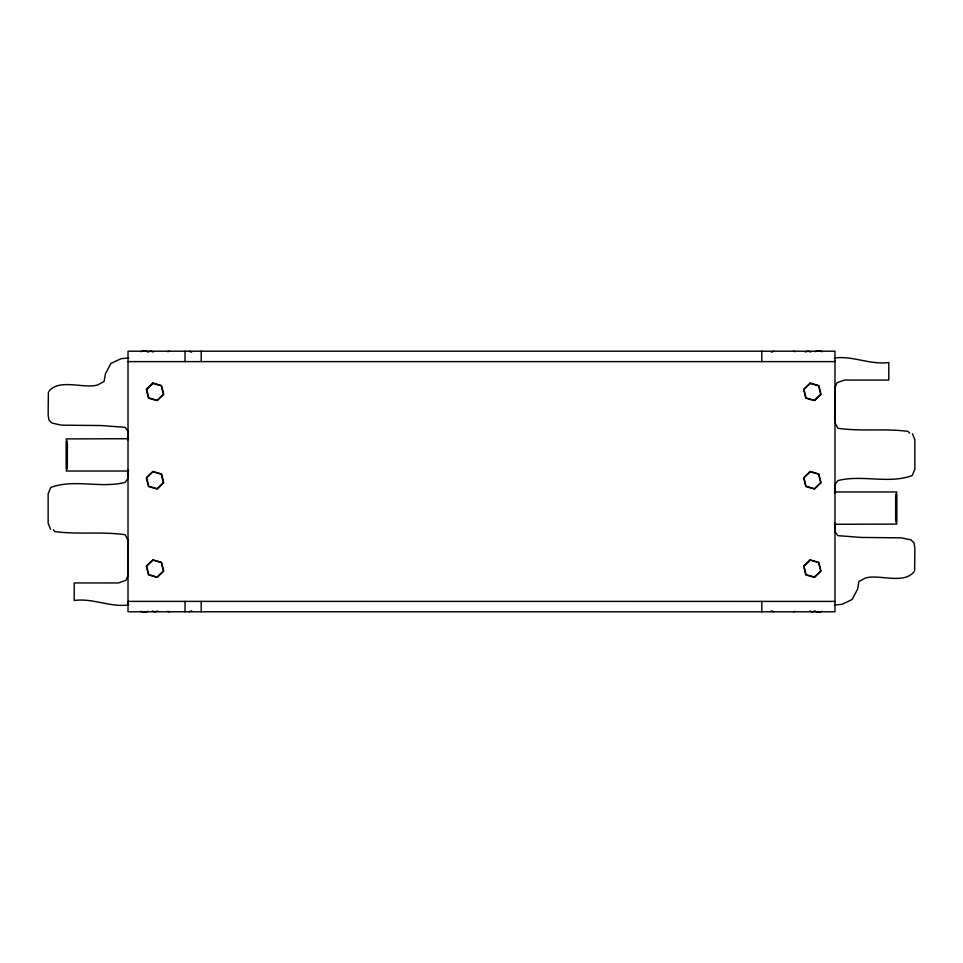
<?xml version="1.0" encoding="UTF-8"?>
<svg xmlns="http://www.w3.org/2000/svg" width="963" height="963" viewBox="0 0 963 963"><rect width="100%" height="100%" fill="white"/><g stroke="black" fill="none" stroke-linecap="round" stroke-linejoin="round"><path stroke-width="1.44" d="M201.207 611.782L201.207 601.394M127.646 440.139L127.778 431.063L125.154 427.355L101.645 425.55L61.608 425.152L52.05 423.118L49.005 420.157L48.15 415.149L48.367 392.398M835.354 522.861L835.222 531.937L837.846 535.645L861.355 537.45L901.392 537.848L910.95 539.882L913.995 542.843L914.85 547.851L914.633 570.602M50.558 487.892L48.15 493.814L48.15 523.342L50.558 529.241M912.443 475.108L914.85 469.186L914.85 439.658L912.443 433.759M48.896 391.315C59.249 378.254 83.793 388.992 97.516 385.007L104.076 381.529L105.412 373.861L110.841 363.496L121.085 358.669L128.669 358.007M914.104 571.685C903.751 584.746 879.207 574.008 865.484 577.993L858.924 581.471L857.588 589.139L852.159 599.504L841.915 604.331L834.331 604.993M51.232 487.278C74.584 478.852 101.368 488.59 125.154 482.379L127.778 478.671L127.646 469.595M911.768 475.722C888.416 484.148 861.632 474.41 837.846 480.621L835.222 484.329L835.354 493.405M771.399 352.217L773.795 351.218M189.205 611.782L191.601 610.783M147.893 351.964L150.685 351.206L153.466 351.964M805.2 351.976L807.981 351.218L810.762 351.976M157.8 611.024L155.019 611.782L152.238 611.024M815.107 611.036L812.315 611.794L809.534 611.036M167.779 351.664L169.476 351.206M793.524 611.794L795.221 611.336M834.331 358.019C852.965 355.516 870.131 365.085 888.789 362.497L888.789 380.06L844.587 380.048L837.052 382.684L834.873 387.848L834.873 422.3L837.846 428.282C861.175 431.617 884.889 428.294 908.157 431.4L909.614 433.242M128.019 361.606L834.981 361.619L834.981 351.218L128.019 351.206L128.019 603.055M128.669 438.719L66.134 438.899L67.362 443.124L67.362 466.622L66.254 471.027L128.669 471.027M66.844 440.982L66.134 441.295L66.134 468.451L66.844 468.752M834.331 491.973L896.758 491.973L895.638 496.378L895.638 519.876L896.878 524.101L834.331 524.281M896.156 494.248L896.878 494.549L896.878 521.705L896.156 522.018M128.669 604.981C110.035 607.484 92.869 597.915 74.211 600.503L74.211 582.94L118.413 582.952L125.948 580.316L128.127 575.152L128.127 540.7L125.154 534.718C101.825 531.383 78.111 534.706 54.843 531.6L53.386 529.758M793.524 351.218L795.221 351.676M167.779 611.324L169.476 611.782M189.205 351.206L191.601 352.205M771.399 610.795L773.795 611.794M834.981 602.236L834.981 601.406L128.019 601.381L128.019 611.782L834.981 611.794L834.981 360.776M761.793 351.218L761.793 361.606M761.793 601.394L761.793 611.794M201.207 351.206L201.207 361.606M185.028 351.206L185.028 361.606M185.028 601.394L185.028 611.782M140.742 351.664A21.09 14.914 90 0 1 147.989 351.664M147.989 611.324A21.09 14.914 -90 0 1 140.742 611.324M815.011 351.676A21.09 14.914 -90 0 1 822.258 351.676M822.258 611.336A21.09 14.914 90 0 1 815.011 611.336M152.852 383.057L146.316 389.341L148.483 398.14L157.186 400.668L163.722 394.385L161.555 385.585L152.852 383.057M152.936 383.418L146.665 389.449L148.747 397.888L157.101 400.307L163.373 394.276L161.29 385.838L152.936 383.418M152.852 471.437L146.316 477.708L148.483 486.508L157.186 489.035L163.722 482.752L161.555 473.952L152.852 471.437M152.936 471.798L146.665 477.817L148.747 486.255L157.101 488.674L163.373 482.656L161.29 474.217L152.936 471.798M152.852 559.804L146.316 566.075L148.483 574.875L157.186 577.403L163.722 571.119L161.555 562.32L152.852 559.804M152.936 560.165L146.665 566.184L148.747 574.622L157.101 577.042L163.373 571.023L161.29 562.585L152.936 560.165M810.148 383.069L803.611 389.353L805.778 398.152L814.493 400.68L821.03 394.397L818.851 385.597L810.148 383.069M810.244 383.43L803.973 389.461L806.055 397.9L814.397 400.319L820.669 394.288L818.586 385.85L810.244 383.43M810.148 471.449L803.611 477.72L805.778 486.52L814.493 489.048L821.03 482.764L818.851 473.965L810.148 471.449M810.244 471.81L803.973 477.829L806.055 486.267L814.397 488.686L820.669 482.668L818.586 474.217L810.244 471.81M810.148 559.816L803.611 566.088L805.778 574.887L814.493 577.415L821.03 571.131L818.851 562.332L810.148 559.816M810.244 560.177L803.973 566.196L806.055 574.634L814.397 577.054L820.669 571.035L818.586 562.597L810.244 560.177"/></g></svg>
